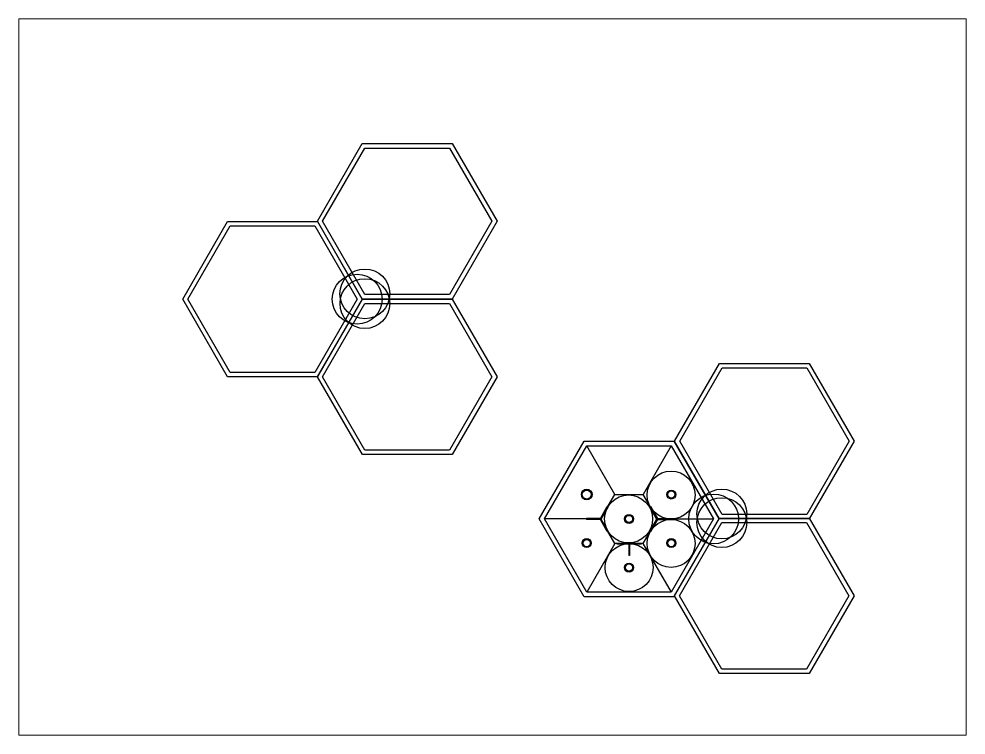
# Model space of a CAD drawing. Header units: millimetres. Extents: x 4404 to 35754, y 4815 to 12820.
# Drawn here: x 4836 to 10110, y 8832 to 12820 of the extents above; entities that cross this region are included whole.
import ezdxf

# ---------------------------------------------------------------- set-up
doc = ezdxf.new("R2010")
doc.units = ezdxf.units.MM
doc.layers.get('0').update_dxf_attribs({"color": 50})
doc.layers.add('naming', color=102, linetype='Continuous', lineweight=20)
pattern_1 = [(0, (696.75404, 5049.7), (0, 0.6985), [0.508, -0.1905]), (90, (696.75404, 5049.7), (-0.6985, 4e-17), [0.508, -0.1905])]

msp = doc.modelspace()

# ---------------------------------------------------------------- hatches: boundary and pattern name
h = msp.add_hatch()
h.set_pattern_fill('ANGLE', color=256, scale=0.1)
h.set_pattern_definition(pattern_1)
h.paths.add_polyline_path([(8114, 10103.3), (8112.2, 10104.4), (8073.6, 10037.5), (7996.4, 10037.5), (7996.4, 10035.6), (8074.9, 10035.6)])
h.paths.add_polyline_path([(8077.9, 10035), (8106.5, 10084.5, -0.03782), (8115.3, 10102.6), (8114, 10103.3), (8074.9, 10035.6), (8114.5, 9967), (8115.7, 9967.7, -0.032758), (8107.8, 9983.3)])
h.paths.add_polyline_path([(8074.9, 10035.6), (7996.4, 10035.6), (7996.4, 10032.5), (8073.6, 10032.5), (8112.2, 9965.6), (8114.5, 9967)])
h.paths.add_polyline_path([(8302, 9899.3), (8165.5, 9899.3), (8165.5, 9896.6), (8211.8, 9896.6, -0.082795), (8255.7, 9896.6), (8302, 9896.6)])
h.paths.add_polyline_path([(8302, 9901.6), (8165.5, 9901.6), (8165.5, 9899.3), (8302, 9899.3)])
h.paths.add_polyline_path([(8391, 10032.5), (8465.4, 10032.5, -0.00537), (8468.3, 10032.5), (8468.3, 10035.3, -0.018533), (8458.4, 10035.6), (8389.6, 10035.6), (8350, 9967), (8351.9, 9965.9, -0.024557), (8359, 9976.9)])
h.paths.add_polyline_path([(8389.6, 10035.6), (8350.5, 10103.3), (8348.1, 10101.9), (8386.7, 10035), (8348.1, 9968.1), (8350, 9967)])
h.paths.add_polyline_path([(8443.3, 10037.5), (8391, 10037.5), (8364, 10084.3, -0.043707), (8350.9, 10103.5), (8350.5, 10103.3), (8389.6, 10035.6), (8458.4, 10035.6, -0.028515)])
h = msp.add_hatch()
h.set_pattern_fill('ANGLE', color=256, scale=0.1)
h.set_pattern_definition(pattern_1)
h.paths.add_polyline_path([(8468.3, 10037.5), (8443.3, 10037.5, 0.028515), (8458.4, 10035.6), (8468.3, 10035.6)])
h.paths.add_polyline_path([(8352.4, 10104.4), (8350.9, 10103.5, 0.043707), (8364, 10084.3)])
h.paths.add_polyline_path([(8116.5, 10101.9), (8115.3, 10102.6, 0.03782), (8106.5, 10084.5)])
h.paths.add_polyline_path([(8107.8, 9983.3, 0.032758), (8115.7, 9967.7), (8116.5, 9968.1)])
h = msp.add_hatch()
h.set_pattern_fill('ANGLE', color=256, scale=0.1)
h.set_pattern_definition(pattern_1)
h.paths.add_polyline_path([(8236.2, 9896.6), (8255.7, 9896.6, 0.082795), (8211.8, 9896.6), (8231.2, 9896.6), (8231.2, 9831.4), (8236.2, 9831.4)])

# ---------------------------------------------------------------- linework, layer by layer
for p, q in [((8154.6, 10171.6), (8311.7, 10171.6)), ((8112.2, 10104.4), (8116.5, 10101.9)), ((8352.4, 10104.4), (8348.1, 10101.9)), ((7996.4, 10037.5), (7996.4, 10032.5)), ((8468.3, 10037.5), (8468.3, 10032.5)), ((8348.1, 9968.1), (8352.4, 9965.6)), ((8165.5, 9901.6), (8165.5, 9896.6)), ((8236.2, 9831.4), (8231.2, 9831.4))]:
    msp.add_line(p, q)
at = {"lineweight": 25}
for p, q in [((8073.6, 10037.5), (8112.2, 10104.4)), ((8077.9, 10035), (8116.5, 10101.9)), ((8348.1, 10101.9), (8386.7, 10035)), ((8352.4, 10104.4), (8391, 10037.5)), ((8073.6, 10037.5), (7996.4, 10037.5)), ((8073.6, 10032.5), (7996.4, 10032.5)), ((8112.2, 9965.6), (8073.6, 10032.5)), ((8116.5, 9968.1), (8077.9, 10035)), ((8386.7, 10035), (8348.1, 9968.1)), ((8391, 10032.5), (8352.4, 9965.6)), ((8391, 10037.5), (8468.3, 10037.5)), ((8391, 10032.5), (8468.3, 10032.5)), ((8116.5, 9968.1), (8112.2, 9965.6)), ((8165.5, 9901.6), (8302, 9901.6)), ((8165.5, 9896.6), (8231.2, 9896.6)), ((8236.2, 9896.6), (8302, 9896.6)), ((8302, 9901.6), (8302, 9896.6))]:
    msp.add_line(p, q, dxfattribs=at)
at = {"color": 6, "transparency": 33554661}
for p, q in [((8074.9, 10035.6), (7762, 10035.6)), ((8389.6, 10035.6), (8704.3, 10035.6)), ((8153.6, 9899.3), (7997.6, 9627.6)), ((8310.9, 9899.3), (8467.8, 9627.6))]:
    msp.add_line(p, q, dxfattribs=at)
for points in [[(7248, 11260.3), (6748, 11260.3), (6498, 11693.4), (6748, 12126.4), (7248, 12126.4), (7498, 11693.4), (7248, 11260.3)], [(6498, 10826.6), (5998, 10826.6), (5748, 11259.7), (5998, 11692.7), (6498, 11692.7), (6748, 11259.7), (6498, 10826.6)], [(7248.1, 10393.7), (6748.1, 10393.7), (6498.1, 10826.8), (6748.1, 11259.8), (7248.1, 11259.8), (7498.1, 10826.8), (7248.1, 10393.7)], [(9237.1, 10035.6), (8737.1, 10035.6), (8487.1, 10468.6), (8737.1, 10901.6), (9237.1, 10901.6), (9487.1, 10468.6), (9237.1, 10035.6)], [(8483.2, 9602.6), (7983.2, 9602.6), (7733.2, 10035.6), (7983.2, 10468.6), (8483.2, 10468.6), (8733.2, 10035.6), (8483.2, 9602.6)], [(7997.6, 10443.6), (8468.7, 10443.6), (8311.7, 10171.6)], [(8154.6, 10171.6), (7997.6, 10443.6)], [(8310.9, 9899.3), (8153.6, 9899.3), (8074.9, 10035.6), (8153.6, 10171.9), (8310.9, 10171.9), (8389.6, 10035.6), (8310.9, 9899.3)], [(9236.3, 9174.1), (8736.3, 9174.1), (8486.3, 9607.1), (8736.3, 10040.1), (9236.3, 10040.1), (9486.3, 9607.1), (9236.3, 9174.1)]]:
    msp.add_lwpolyline(points)
for points in [[(7233.6, 11285.3), (6762.4, 11285.3), (6526.9, 11693.4), (6762.4, 12101.4), (7233.6, 12101.4), (7469.1, 11693.4)], [(6483.6, 10851.6), (6012.4, 10851.6), (5776.9, 11259.7), (6012.4, 11667.7), (6483.6, 11667.7), (6719.1, 11259.7)], [(7233.7, 10418.7), (6762.5, 10418.7), (6527, 10826.8), (6762.5, 11234.8), (7233.7, 11234.8), (7469.2, 10826.8)], [(9222.7, 10060.6), (8751.6, 10060.6), (8516, 10468.6), (8751.6, 10876.6), (9222.7, 10876.6), (9458.3, 10468.6)], [(8468.7, 9627.6), (7997.6, 9627.6), (7762, 10035.6), (7997.6, 10443.6), (8468.7, 10443.6), (8704.3, 10035.6)], [(9221.8, 9199.1), (8750.7, 9199.1), (8515.1, 9607.1), (8750.7, 10015.1), (9221.8, 10015.1), (9457.4, 9607.1)]]:
    msp.add_lwpolyline(points, close=True)
at = {"lineweight": 25}
for points in [[(8165.5, 9901.6), (8233.7, 9901.6)], [(8231.2, 9896.6), (8231.2, 9831.4)], [(8236.2, 9896.6), (8236.2, 9831.4)]]:
    msp.add_lwpolyline(points, dxfattribs=at)
for centre, radius in [((6719.1, 11259.7), 138.7), ((6762.4, 11288.8), 138.7), ((6762.5, 11234.8), 138.7), ((7997.6, 10171.6), 30), ((7997.6, 10171.6), 25), ((8468.7, 10171.6), 25), ((8468.7, 10171.6), 20), ((8233.2, 10035.6), 25), ((8233.2, 10035.6), 20), ((7997.6, 9901.1), 25), ((7997.6, 9901.1), 20), ((8468.7, 9901.1), 25), ((8468.7, 9901.1), 20), ((8233.2, 9764.8), 25), ((8233.2, 9764.8), 20)]:
    msp.add_circle(centre, radius)
at = {"color": 6, "transparency": 33554661}
for centre, radius in [((8467.4, 10168.8), 133.5), ((8749.8, 10063.4), 138.7), ((8230.7, 10035.5), 133.5), ((8704.3, 10035.6), 138.7), ((8749.6, 10015.2), 138.7), ((8467.4, 9899), 133.5), ((8233.8, 9764.9), 133.5)]:
    msp.add_circle(centre, radius, dxfattribs=at)
at = {"layer": 'naming'}
msp.add_lwpolyline([(4835.9, 12820.2), (10109.9, 12820.2), (10109.9, 8832), (4835.9, 8832)], close=True, dxfattribs=at)

doc.saveas('drawing.dxf')
